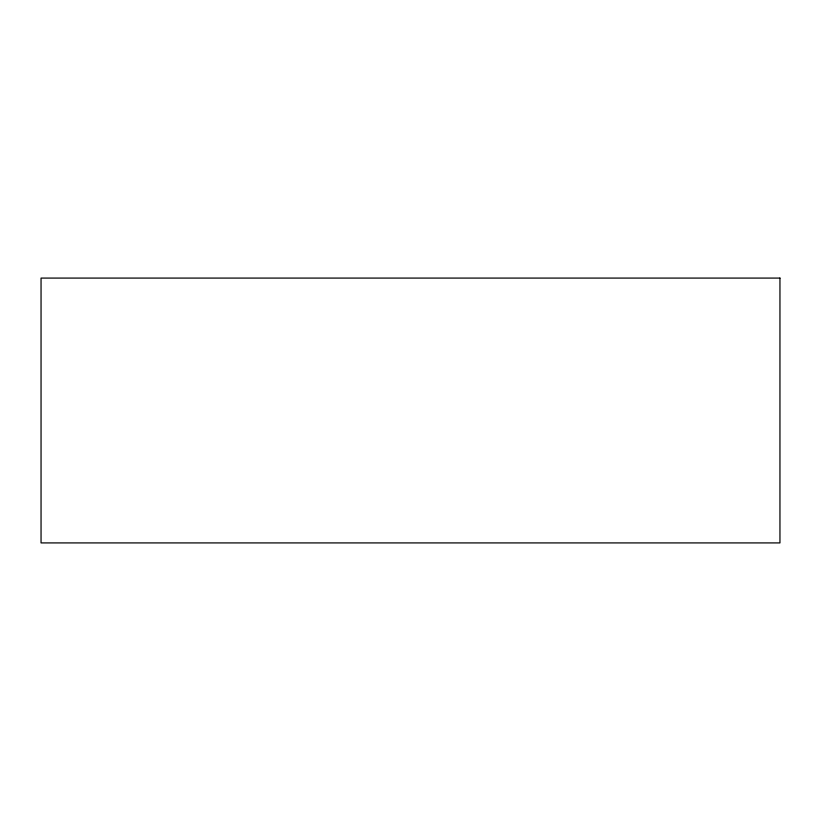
<?xml version="1.0" encoding="UTF-8"?>
<svg xmlns="http://www.w3.org/2000/svg" width="821" height="821" viewBox="0 0 821 821"><rect width="100%" height="100%" fill="white"/><g stroke="black" fill="none" stroke-linecap="round" stroke-linejoin="round"><path stroke-width="1.23" d="M779.95 278.083L41.05 278.083L41.05 542.917L779.95 542.917L779.95 278.083"/></g></svg>
